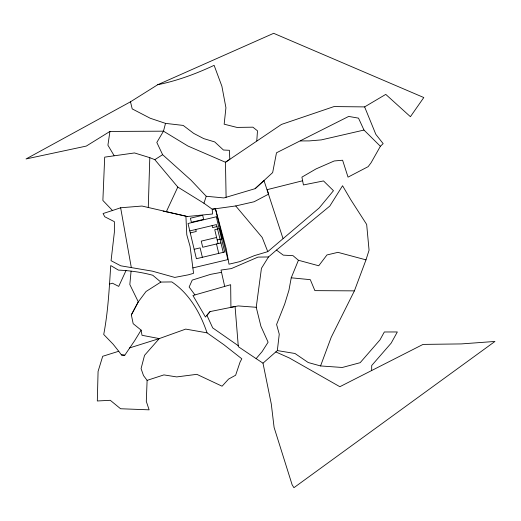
<?xml version="1.0" encoding="UTF-8"?>
<svg xmlns="http://www.w3.org/2000/svg" width="521" height="521" viewBox="0 0 521 521"><rect width="100%" height="100%" fill="white"/><g stroke="black" fill="none" stroke-linecap="round" stroke-linejoin="round"><path stroke-width="0.78" d="M371.649 370.542L371.707 365.514L391.16 343.137L397.328 331.962L384.335 331.981L379.959 339.913L360.167 362.688L342.284 367.474L320.558 365.944L308.237 362.538L294.984 353.492L277.335 350.581L262.994 363.176L271.298 404.055L274.098 427.409L292.138 484.817L293.929 487.689L494.95 341.45L461.248 343.919L423.032 344.407L339.855 386.712L289.318 357.96L275.804 351.929M148.277 207.547L149.794 157.661L134.509 152.946L104.695 157.14L102.878 200.448L112.477 210.497L120.638 207.775L141.992 206.042L185.912 216.169L186.792 234.828L190.074 246.381L193.565 273.33L188.172 274.86L174.769 277.419L152.379 271.161L120.755 265.808L111.071 260.695L114.373 232.197L114.379 221.679L104.754 216.756L103.073 213.538L112.477 210.497M147.111 380.363L146.297 401.391L149.123 409.832L120.579 408.751L110.289 400.304L97.31 400.975L98.078 371.421L102.702 356.286L118.742 351.265L121.452 354.951L124.773 355.231L134.516 340.897L141.113 330.119L133.174 323.691L131.338 314.873L138.299 301.867L146.017 291.513L160.839 282.069L171.8 281.92C189.423 293.655 200.435 313.141 207.052 332.841L223.965 344.772L241.822 358.806L240.09 362.004L235.629 375.224L228.576 379.08L222.089 386.204L196.847 374.338L176.691 376.917L163.907 374.899L147.111 380.363L143.503 375.576L141.074 368.614L144.545 355.322L159.276 338.585L185.71 329.103L207.052 332.841M160.839 282.069L152.777 275.264C141.575 272.209 130.022 270.614 118.436 270.112L110.739 265.554C109.215 288.601 108.088 311.727 103.718 334.462L113.135 344.212L118.742 351.265M256.775 140.924L257.485 130.83L252.906 127.183L236.918 127.411L224.16 124.187L225.932 107.743L221.887 86.239L214.118 65.34C196.091 73.78 177.244 80.807 157.713 84.728L130.491 101.803L26.05 158.951L86.271 146.088L109.938 131.429L163.483 131.175L188.009 146.069L225.463 162.265L281.457 124.434L334.007 106.577L364.628 106.896L385.761 94.392L410.418 116.697L423.794 97.544L273.662 33.311L157.713 84.728M131.071 271.187L129.833 284.544L138.299 301.867L131.338 314.873M277.335 350.581L279.256 334.176L276.599 324.472L284.694 304.062L288.94 290.23L291.232 277.804L298.416 260.253L292.997 255.661L283.281 255.14L276.475 250.08L268.491 256.964L261.444 268.308L256.228 307.279L260.91 326.257L268.1 342.193L262.128 351.584L256.124 358.624L238.325 346.686L235.069 306.53L210.054 311.597L205.456 317.035L192.933 295.498L230.666 284.707L230.927 307.318L238.201 305.925L256.228 307.279M109.938 131.429L107.912 145.203L114.06 155.538M226.101 197.348L225.463 162.265L229.8 159.302L229.396 150.302L223.444 150.015L214.724 141.927L203.691 138.606L193.688 133.376L183.203 125.424L165.515 123.379L163.483 131.175L156.821 142.461L162.624 154.691L190.979 180.129L206.225 196.267L223.932 197.934L255.14 188.667L272.665 172.581L276.488 152.796L348.692 116.424L358.513 118.143L363.984 130.055L380.382 146.277L371.037 162.819L368.132 166.661L348.035 177.133L342.603 160.227L334.215 160.969L316.091 168.889L301.92 177.133L303.417 184.942L323.515 180.937L333.466 190.712L319.217 207.931L267.781 251.643L254.378 255.635L239.771 261.627L228.999 264.199L226.186 248.654L215.46 208.771L212.242 209.208L203.939 203.242L177.804 187.065L154.815 159.667L149.794 157.661M320.558 365.944L331.226 337.25L354.397 290.868L365.996 259.862L369.063 250.21L366.667 224.46L350.679 199.576L342.564 185.743L329.8 206.082L276.475 250.08M203.939 203.242L206.225 196.267M126.03 270.529L118.723 286.394L112.399 283.19L109.469 284.101M163.125 211.083L166.297 211.786L177.804 187.065M210.054 311.597L206.909 315.322L212.705 327.891L238.247 345.697M380.382 146.277L383.163 143.64L375.836 134.353L364.628 106.896M255.14 188.667L263.991 180.54L282.968 238.397M154.815 159.667L162.624 154.691M129.495 347.956L159.276 338.585L142.012 335.296L141.113 330.119M302.649 180.754L267.169 189.657L268.615 194.118L254.131 201.751L235.739 205.945L212.242 209.208L212.483 214.007L185.938 216.651M189.8 230.914L216.462 224.577L223.242 252.34M190.276 232.92L196.235 231.5L195.759 229.494M216.951 226.583L212.607 227.612L212.132 225.606M216.599 237.478L201.249 241.119L202.708 247.26L220.943 242.929M217.185 239.94L222.304 238.729L219.869 228.498L214.756 229.709L218.058 243.613M194.164 249.292L200.123 247.872L202.363 257.296M192.861 267.918L227.872 259.601L215.46 208.771M363.984 130.055L321.314 139.895L309.279 140.904L300.298 140.93M221.523 272.307L210.536 274.372L192.236 280.103L189.136 287.025L194.945 294.925M268.491 256.964L258.032 257.094L231.324 268.602L221.015 270.054L224.688 286.42M354.397 290.868L314.879 290.633L310.308 279.666L291.232 277.804M121.452 354.951L124.773 355.231M166.297 211.786L187.345 216.508M365.996 259.862L337.927 252.346L326.947 254.958L318.728 265.775L298.416 260.253M165.515 123.379L150.211 118.241L132.204 108.896L130.491 101.803M256.124 358.624L262.994 363.176M235.739 205.945L262.213 237.498L267.781 251.643M216.495 243.984L218.735 253.408M120.638 207.775L131.312 267.592M202.682 215.284L190.406 218.201L191.376 222.291L203.652 219.374L202.682 215.284M216.332 216.775L188.035 223.496L196.397 258.709L224.694 251.995L216.332 216.775"/></g></svg>
